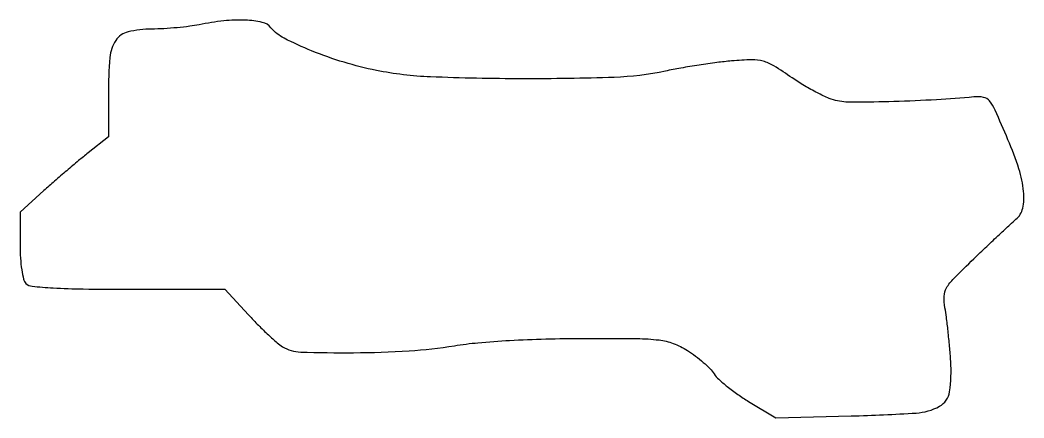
# Model space of a CAD drawing. Extents: x 0 to 205, y 0 to 81.
import ezdxf

# ---------------------------------------------------------------- set-up
doc = ezdxf.new("R2010")
doc.units = 0

msp = doc.modelspace()

# ---------------------------------------------------------------- linework, layer by layer
msp.add_lwpolyline([(36.5, 79.942631, -0.019498), (34.565939, 79.620632, -0.008734), (32.002594, 79.341371, -0.008631), (29.279065, 79.140047, -0.011601), (26.806704, 79.05763, 0.054194), (22.003886, 78.486287, 0.191434), (19.496135, 76.752258, 0.128082), (18.289725, 73.261497, 0.019496), (18, 65.833959), (18, 57.11293), (13.864519, 53.806465, 0.005491), (11.933577, 52.22754, 0.002715), (9.514883, 50.182639, 0.002694), (7.028526, 48.033978, 0.003938), (4.864519, 46.113158), (0, 41.726316), (0, 35.063158, 0.015444), (0.084157, 32.339319, 0.022421), (0.340047, 29.948111, 0.02245), (0.715792, 28.058959, 0.136889), (1.2, 27.2, 0.173687), (2.443883, 26.612192, 0.010015), (6.715977, 26.280514, 0.010963), (12.843473, 26.062716, 0.003401), (22.063158, 26), (41.726316, 26), (46.575766, 20.75, 0.008502), (48.581815, 18.651015, 0.009313), (50.599174, 16.685409, 0.008831), (52.382715, 15.069525, 0.045252), (53.462608, 14.285435, 0.127262), (57.17891, 13.199029, 0.009245), (67.946299, 13.061673, 0.014038), (79.268049, 13.444597, 0.025247), (88.5, 14.486347, -0.018523), (93.310204, 15.094722, -0.007969), (99.7618, 15.565425, -0.007423), (107.106029, 15.874419, -0.006548), (114.769872, 15.982541, -0.002571), (125.721702, 15.9373, -0.026757), (130.212603, 15.655015, -0.062107), (133.114272, 14.943911, -0.049719), (135.994575, 13.503425, -0.020935), (137.617696, 12.381126, -0.018109), (139.224314, 11.073822, -0.018491), (140.594091, 9.78171, -0.049427), (141.435839, 8.738266, 0.062539), (142.364727, 7.646478, 0.01643), (144.112455, 6.150121, 0.016422), (146.231229, 4.564791, 0.016166), (148.460393, 3.11323), (153.998513, -0.243222), (169.35582, 0.169396, 0.008688), (182.600991, 0.755697, 0.110655), (187.353253, 2.13265, 0.234331), (189.410468, 5.088617, 0.054285), (189.654901, 11.323142, 0.005141), (189.414168, 14.342601, 0.004558), (189.102656, 17.480333, 0.004579), (188.770567, 20.300185, 0.013951), (188.474226, 22.205652, -0.054425), (188.300463, 24.567388, -0.124311), (188.795226, 26.270939, -0.062281), (190.270569, 28.194001, -0.006469), (194.333492, 32.205652, -0.001682), (196.990076, 34.744536, -0.00189), (199.562531, 37.168091, -0.001731), (201.766837, 39.214872, -0.0102), (202.947909, 40.260188, 0.164142), (204.309744, 42.525317, 0.079168), (204.50808, 45.945503, 0.053337), (203.540914, 50.558812, 0.022466), (201.317166, 56.5, 0.003756), (198.685487, 62.545256, 0.063631), (197.560446, 64.400201, 0.179485), (196.347868, 65.132549, 0.071119), (194.373287, 65.22372, -0.010033), (186.7769, 64.646844, -0.006675), (178.050533, 64.276783, -0.004859), (169.954885, 64.120394, -0.048799), (166.591255, 64.416903, -0.054015), (164.892501, 64.930074, -0.016799), (162.471324, 66.054837, -0.016578), (159.831474, 67.502607, -0.01755), (157.344261, 69.096432, 0.012141), (153.57744, 71.568119, 0.070844), (151.412587, 72.521854, 0.075737), (149.129274, 72.802582, 0.01496), (145, 72.559629, 0.01024), (142.007127, 72.231605, 0.005605), (138.353235, 71.713502, 0.005584), (134.65258, 71.104009, 0.008863), (131.500374, 70.490826, -0.044099), (121.052516, 69.212898, -0.008957), (102.37674, 68.920468, -0.009217), (83.653488, 69.307884, -0.0397), (72.599782, 70.623698, -0.024622), (66.02592, 72.281802, -0.022243), (59.415412, 74.626026, -0.020994), (53.816557, 77.175135, -0.103689), (51.127555, 79.331305, 0.168417), (49.331071, 80.429783, 0.04336), (45.909702, 80.871636, 0.037185), (41.514914, 80.72846, 0.024271)], format="xyb", close=True)

doc.saveas('drawing.dxf')
